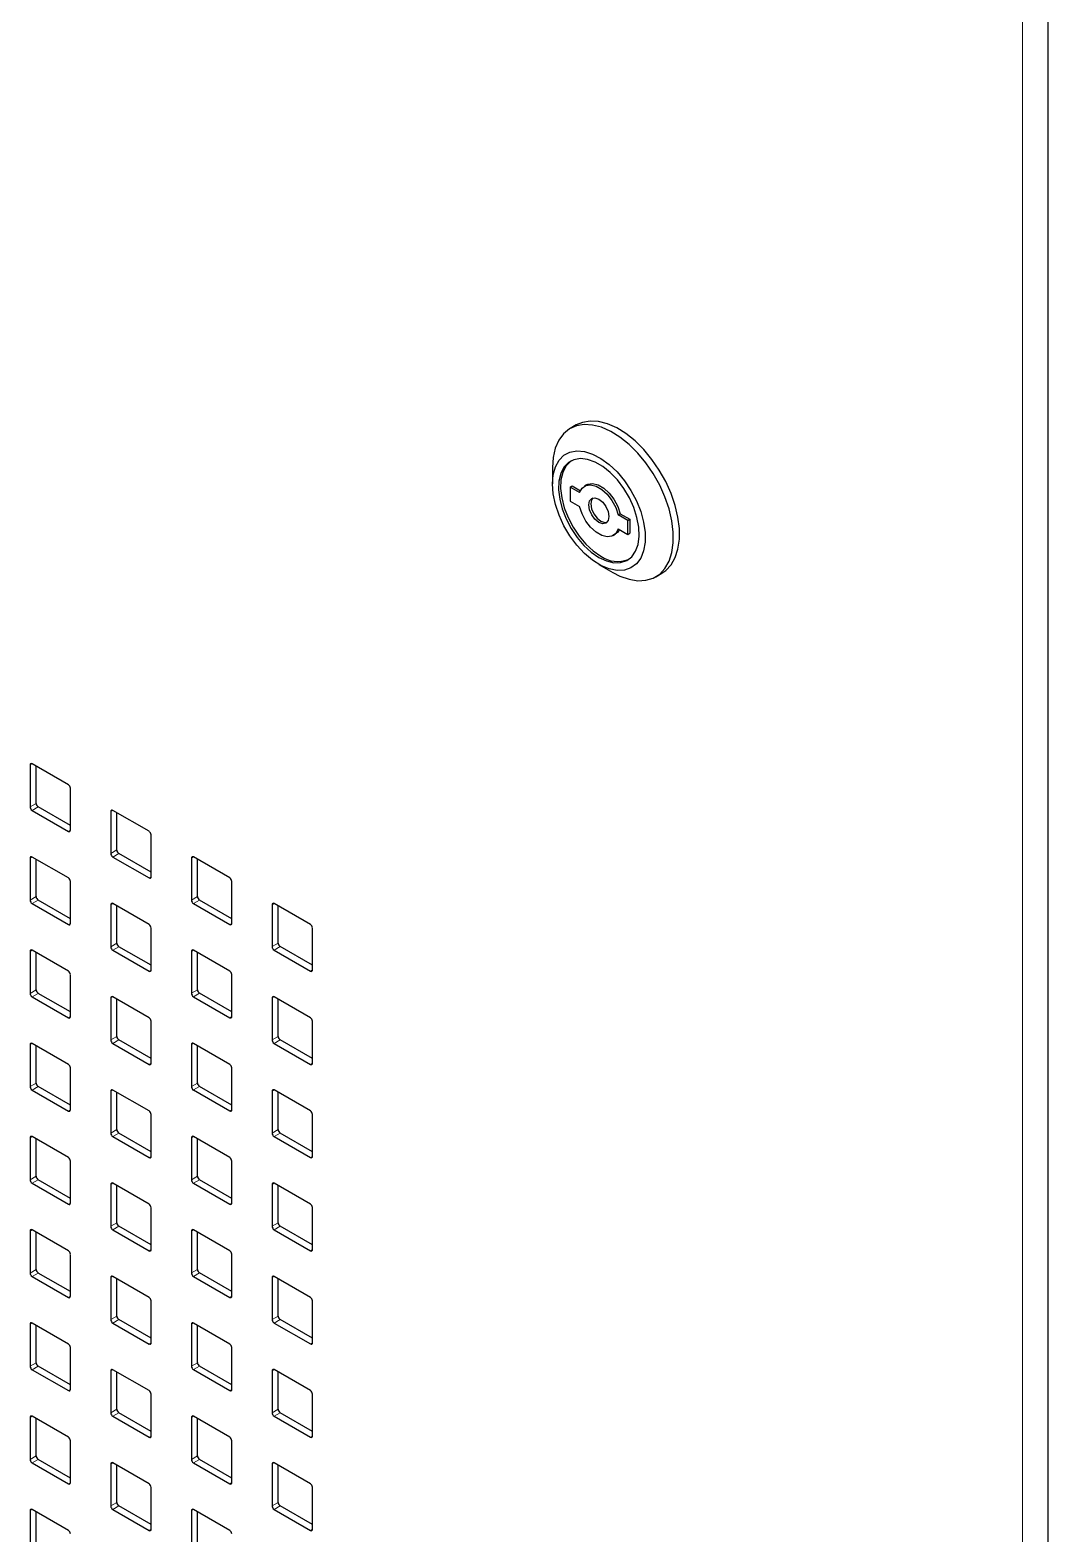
# Model space of a CAD drawing. Header units: millimetres. Extents: x -218071 to -203542, y 15363 to 51382.
# Drawn here: x -217065.86 to -217048.02, y 50834.86 to 50861.21 of the extents above; entities that cross this region are included whole.
import ezdxf

# ---------------------------------------------------------------- set-up
doc = ezdxf.new("R2010")
doc.units = ezdxf.units.MM
doc.header["$LTSCALE"] = 4
doc.layers.add('TPF-EQUIPEMENT', color=7, linetype='Continuous')

msp = doc.modelspace()

# ---------------------------------------------------------------- linework, layer by layer
at = {"layer": 'TPF-EQUIPEMENT', "color": 8, "linetype": 'Continuous', "lineweight": 18}
for p, q in [((-217048.469, 50819.144), (-217048.469, 50878.677)), ((-217065.829, 50848.354), (-217065.864, 50848.334)), ((-217065.758, 50847.66), (-217065.864, 50847.599)), ((-217065.723, 50847.599), (-217065.829, 50847.538)), ((-217064.414, 50847.538), (-217064.45, 50847.518)), ((-217065.157, 50847.191), (-217065.192, 50847.17)), ((-217065.829, 50846.721), (-217065.864, 50846.701)), ((-217064.344, 50846.844), (-217064.45, 50846.783)), ((-217064.308, 50846.783), (-217064.414, 50846.721)), ((-217063, 50846.722), (-217063.036, 50846.701)), ((-217063.743, 50846.375), (-217063.778, 50846.354)), ((-217065.758, 50846.027), (-217065.864, 50845.966)), ((-217065.723, 50845.966), (-217065.829, 50845.904)), ((-217064.414, 50845.905), (-217064.45, 50845.884)), ((-217062.93, 50846.028), (-217063.036, 50845.966)), ((-217062.894, 50845.966), (-217063, 50845.905)), ((-217061.586, 50845.906), (-217061.621, 50845.885)), ((-217065.157, 50845.557), (-217065.192, 50845.537)), ((-217062.329, 50845.558), (-217062.364, 50845.538)), ((-217064.344, 50845.211), (-217064.45, 50845.149)), ((-217064.308, 50845.149), (-217064.414, 50845.088)), ((-217061.515, 50845.211), (-217061.621, 50845.15)), ((-217061.48, 50845.15), (-217061.586, 50845.089)), ((-217065.829, 50845.088), (-217065.864, 50845.067)), ((-217063, 50845.089), (-217063.036, 50845.068)), ((-217063.743, 50844.741), (-217063.778, 50844.721)), ((-217060.914, 50844.742), (-217060.95, 50844.722)), ((-217065.758, 50844.394), (-217065.864, 50844.332)), ((-217065.723, 50844.332), (-217065.829, 50844.271)), ((-217062.93, 50844.394), (-217063.036, 50844.333)), ((-217062.894, 50844.333), (-217063, 50844.272)), ((-217064.414, 50844.271), (-217064.45, 50844.251)), ((-217061.586, 50844.272), (-217061.621, 50844.252)), ((-217065.157, 50843.924), (-217065.192, 50843.904)), ((-217062.329, 50843.925), (-217062.364, 50843.905)), ((-217064.344, 50843.577), (-217064.45, 50843.516)), ((-217061.515, 50843.578), (-217061.621, 50843.517)), ((-217065.829, 50843.454), (-217065.864, 50843.434)), ((-217064.308, 50843.516), (-217064.414, 50843.455)), ((-217063, 50843.455), (-217063.036, 50843.435)), ((-217061.48, 50843.517), (-217061.586, 50843.456)), ((-217063.743, 50843.108), (-217063.778, 50843.088)), ((-217060.914, 50843.109), (-217060.95, 50843.088)), ((-217065.758, 50842.76), (-217065.864, 50842.699)), ((-217062.93, 50842.761), (-217063.036, 50842.7)), ((-217065.723, 50842.699), (-217065.829, 50842.638)), ((-217064.414, 50842.638), (-217064.45, 50842.618)), ((-217062.894, 50842.7), (-217063, 50842.639)), ((-217061.586, 50842.639), (-217061.621, 50842.619)), ((-217065.157, 50842.291), (-217065.192, 50842.27)), ((-217062.329, 50842.292), (-217062.364, 50842.271)), ((-217061.515, 50841.945), (-217061.621, 50841.884)), ((-217065.829, 50841.821), (-217065.864, 50841.801)), ((-217064.344, 50841.944), (-217064.45, 50841.883)), ((-217064.308, 50841.883), (-217064.414, 50841.822)), ((-217063, 50841.822), (-217063.036, 50841.802)), ((-217061.48, 50841.884), (-217061.586, 50841.822)), ((-217063.743, 50841.475), (-217063.778, 50841.454)), ((-217060.914, 50841.476), (-217060.95, 50841.455)), ((-217065.758, 50841.127), (-217065.864, 50841.066)), ((-217065.723, 50841.066), (-217065.829, 50841.004)), ((-217064.414, 50841.005), (-217064.45, 50840.985)), ((-217062.93, 50841.128), (-217063.036, 50841.067)), ((-217062.894, 50841.067), (-217063, 50841.005)), ((-217061.586, 50841.006), (-217061.621, 50840.985)), ((-217065.157, 50840.658), (-217065.192, 50840.637)), ((-217062.329, 50840.658), (-217062.364, 50840.638)), ((-217065.829, 50840.188), (-217065.864, 50840.167)), ((-217064.344, 50840.311), (-217064.45, 50840.25)), ((-217064.308, 50840.25), (-217064.414, 50840.188)), ((-217063, 50840.189), (-217063.036, 50840.168)), ((-217061.515, 50840.312), (-217061.621, 50840.25)), ((-217061.48, 50840.25), (-217061.586, 50840.189)), ((-217063.743, 50839.841), (-217063.778, 50839.821)), ((-217060.914, 50839.842), (-217060.95, 50839.822)), ((-217065.758, 50839.494), (-217065.864, 50839.432)), ((-217065.723, 50839.432), (-217065.829, 50839.371)), ((-217064.414, 50839.372), (-217064.45, 50839.351)), ((-217062.93, 50839.495), (-217063.036, 50839.433)), ((-217062.894, 50839.433), (-217063, 50839.372)), ((-217061.586, 50839.373), (-217061.621, 50839.352)), ((-217065.157, 50839.024), (-217065.192, 50839.004)), ((-217062.329, 50839.025), (-217062.364, 50839.005)), ((-217065.829, 50838.555), (-217065.864, 50838.534)), ((-217064.344, 50838.677), (-217064.45, 50838.616)), ((-217064.308, 50838.616), (-217064.414, 50838.555)), ((-217063, 50838.555), (-217063.036, 50838.535)), ((-217061.515, 50838.678), (-217061.621, 50838.617)), ((-217061.48, 50838.617), (-217061.586, 50838.556)), ((-217063.743, 50838.208), (-217063.778, 50838.188)), ((-217060.914, 50838.209), (-217060.95, 50838.189)), ((-217065.758, 50837.86), (-217065.864, 50837.799)), ((-217065.723, 50837.799), (-217065.829, 50837.738)), ((-217064.414, 50837.738), (-217064.45, 50837.718)), ((-217062.93, 50837.861), (-217063.036, 50837.8)), ((-217062.894, 50837.8), (-217063, 50837.739)), ((-217061.586, 50837.739), (-217061.621, 50837.719)), ((-217065.157, 50837.391), (-217065.192, 50837.371)), ((-217062.329, 50837.392), (-217062.364, 50837.372)), ((-217064.344, 50837.044), (-217064.45, 50836.983)), ((-217064.308, 50836.983), (-217064.414, 50836.922)), ((-217061.515, 50837.045), (-217061.621, 50836.984)), ((-217061.48, 50836.984), (-217061.586, 50836.923)), ((-217065.829, 50836.921), (-217065.864, 50836.901)), ((-217063, 50836.922), (-217063.036, 50836.902)), ((-217063.743, 50836.575), (-217063.778, 50836.554)), ((-217060.914, 50836.576), (-217060.95, 50836.555)), ((-217065.758, 50836.227), (-217065.864, 50836.166)), ((-217065.723, 50836.166), (-217065.829, 50836.105)), ((-217062.93, 50836.228), (-217063.036, 50836.167)), ((-217062.894, 50836.167), (-217063, 50836.106)), ((-217064.414, 50836.105), (-217064.45, 50836.085)), ((-217061.586, 50836.106), (-217061.621, 50836.086)), ((-217065.157, 50835.758), (-217065.192, 50835.737)), ((-217062.329, 50835.759), (-217062.364, 50835.738)), ((-217064.344, 50835.411), (-217064.45, 50835.35)), ((-217061.515, 50835.412), (-217061.621, 50835.351)), ((-217065.829, 50835.288), (-217065.864, 50835.268)), ((-217064.308, 50835.35), (-217064.414, 50835.288)), ((-217063, 50835.289), (-217063.036, 50835.268)), ((-217061.48, 50835.351), (-217061.586, 50835.289)), ((-217063.743, 50834.942), (-217063.778, 50834.921)), ((-217060.914, 50834.942), (-217060.95, 50834.922))]:
    msp.add_line(p, q, dxfattribs=at)
at = {"layer": 'TPF-EQUIPEMENT', "color": 7, "linetype": 'Continuous', "lineweight": 25}
for p, q in [((-217048.022, 50878.584), (-217048.022, 50818.829)), ((-217056.29, 50854.291), (-217056.396, 50854.23)), ((-217056.707, 50853.543), (-217056.707, 50853.257)), ((-217056.399, 50853.202), (-217056.364, 50853.223)), ((-217056.399, 50853.202), (-217056.399, 50852.957)), ((-217056.231, 50853.105), (-217056.399, 50853.202)), ((-217056.364, 50853.223), (-217056.218, 50853.138)), ((-217056.108, 50853.241), (-217056.144, 50853.221)), ((-217056.399, 50852.957), (-217056.231, 50852.86)), ((-217055.557, 50852.716), (-217055.521, 50852.736)), ((-217055.388, 50852.619), (-217055.557, 50852.716)), ((-217055.521, 50852.736), (-217055.353, 50852.639)), ((-217055.388, 50852.619), (-217055.353, 50852.639)), ((-217055.388, 50852.374), (-217055.388, 50852.619)), ((-217055.353, 50852.639), (-217055.353, 50852.394)), ((-217055.644, 50852.355), (-217055.609, 50852.375)), ((-217055.557, 50852.471), (-217055.388, 50852.374)), ((-217055.388, 50852.374), (-217055.353, 50852.394)), ((-217055.894, 50851.849), (-217055.647, 50851.706)), ((-217054.897, 50851.632), (-217054.79, 50851.693)), ((-217065.864, 50848.334), (-217065.864, 50847.599)), ((-217065.192, 50847.987), (-217065.829, 50848.354)), ((-217065.758, 50847.66), (-217065.758, 50848.313)), ((-217065.157, 50847.191), (-217065.157, 50847.926)), ((-217065.829, 50847.538), (-217065.192, 50847.17)), ((-217065.157, 50847.272), (-217065.723, 50847.599)), ((-217064.45, 50847.518), (-217064.45, 50846.783)), ((-217063.778, 50847.171), (-217064.414, 50847.538)), ((-217064.344, 50846.844), (-217064.344, 50847.497)), ((-217063.743, 50846.375), (-217063.743, 50847.11)), ((-217065.864, 50846.701), (-217065.864, 50845.966)), ((-217065.192, 50846.354), (-217065.829, 50846.721)), ((-217064.414, 50846.721), (-217063.778, 50846.354)), ((-217063.743, 50846.456), (-217064.308, 50846.783)), ((-217063.036, 50846.701), (-217063.036, 50845.966)), ((-217062.364, 50846.355), (-217063, 50846.722)), ((-217065.758, 50846.027), (-217065.758, 50846.68)), ((-217062.93, 50846.028), (-217062.93, 50846.681)), ((-217065.157, 50845.557), (-217065.157, 50846.292)), ((-217062.329, 50845.558), (-217062.329, 50846.293)), ((-217065.829, 50845.904), (-217065.192, 50845.537)), ((-217065.157, 50845.639), (-217065.723, 50845.966)), ((-217063.778, 50845.537), (-217064.414, 50845.905)), ((-217063, 50845.905), (-217062.364, 50845.538)), ((-217062.329, 50845.64), (-217062.894, 50845.966)), ((-217060.95, 50845.538), (-217061.586, 50845.906)), ((-217064.45, 50845.884), (-217064.45, 50845.149)), ((-217064.344, 50845.211), (-217064.344, 50845.864)), ((-217061.621, 50845.885), (-217061.621, 50845.15)), ((-217061.515, 50845.211), (-217061.515, 50845.865)), ((-217063.743, 50844.741), (-217063.743, 50845.476)), ((-217060.914, 50844.742), (-217060.914, 50845.477)), ((-217063.743, 50844.823), (-217064.308, 50845.149)), ((-217060.914, 50844.824), (-217061.48, 50845.15)), ((-217065.864, 50845.067), (-217065.864, 50844.332)), ((-217065.192, 50844.72), (-217065.829, 50845.088)), ((-217065.758, 50844.394), (-217065.758, 50845.047)), ((-217064.414, 50845.088), (-217063.778, 50844.721)), ((-217063.036, 50845.068), (-217063.036, 50844.333)), ((-217062.364, 50844.721), (-217063, 50845.089)), ((-217062.93, 50844.394), (-217062.93, 50845.048)), ((-217061.586, 50845.089), (-217060.95, 50844.722)), ((-217065.157, 50843.924), (-217065.157, 50844.659)), ((-217062.329, 50843.925), (-217062.329, 50844.66)), ((-217065.157, 50844.006), (-217065.723, 50844.332)), ((-217062.329, 50844.007), (-217062.894, 50844.333)), ((-217065.829, 50844.271), (-217065.192, 50843.904)), ((-217064.45, 50844.251), (-217064.45, 50843.516)), ((-217063.778, 50843.904), (-217064.414, 50844.271)), ((-217064.344, 50843.577), (-217064.344, 50844.231)), ((-217063, 50844.272), (-217062.364, 50843.905)), ((-217061.621, 50844.252), (-217061.621, 50843.517)), ((-217060.95, 50843.905), (-217061.586, 50844.272)), ((-217061.515, 50843.578), (-217061.515, 50844.232)), ((-217063.743, 50843.108), (-217063.743, 50843.843)), ((-217060.914, 50843.109), (-217060.914, 50843.844)), ((-217065.864, 50843.434), (-217065.864, 50842.699)), ((-217065.192, 50843.087), (-217065.829, 50843.454)), ((-217065.758, 50842.76), (-217065.758, 50843.414)), ((-217064.414, 50843.455), (-217063.778, 50843.088)), ((-217063.743, 50843.19), (-217064.308, 50843.516)), ((-217063.036, 50843.435), (-217063.036, 50842.7)), ((-217062.364, 50843.088), (-217063, 50843.455)), ((-217062.93, 50842.761), (-217062.93, 50843.414)), ((-217061.586, 50843.456), (-217060.95, 50843.088)), ((-217060.914, 50843.19), (-217061.48, 50843.517)), ((-217065.157, 50842.291), (-217065.157, 50843.026)), ((-217062.329, 50842.292), (-217062.329, 50843.027)), ((-217065.829, 50842.638), (-217065.192, 50842.27)), ((-217065.157, 50842.373), (-217065.723, 50842.699)), ((-217064.45, 50842.618), (-217064.45, 50841.883)), ((-217063.778, 50842.271), (-217064.414, 50842.638)), ((-217064.344, 50841.944), (-217064.344, 50842.597)), ((-217063, 50842.639), (-217062.364, 50842.271)), ((-217062.329, 50842.373), (-217062.894, 50842.7)), ((-217061.621, 50842.619), (-217061.621, 50841.884)), ((-217060.95, 50842.272), (-217061.586, 50842.639)), ((-217061.515, 50841.945), (-217061.515, 50842.598)), ((-217063.743, 50841.475), (-217063.743, 50842.21)), ((-217060.914, 50841.476), (-217060.914, 50842.211)), ((-217065.864, 50841.801), (-217065.864, 50841.066)), ((-217065.192, 50841.454), (-217065.829, 50841.821)), ((-217065.758, 50841.127), (-217065.758, 50841.78)), ((-217064.414, 50841.822), (-217063.778, 50841.454)), ((-217063.743, 50841.556), (-217064.308, 50841.883)), ((-217063.036, 50841.802), (-217063.036, 50841.067)), ((-217062.364, 50841.455), (-217063, 50841.822)), ((-217062.93, 50841.128), (-217062.93, 50841.781)), ((-217061.586, 50841.822), (-217060.95, 50841.455)), ((-217060.914, 50841.557), (-217061.48, 50841.884)), ((-217065.157, 50840.658), (-217065.157, 50841.393)), ((-217062.329, 50840.658), (-217062.329, 50841.393)), ((-217065.829, 50841.004), (-217065.192, 50840.637)), ((-217065.157, 50840.739), (-217065.723, 50841.066)), ((-217064.45, 50840.985), (-217064.45, 50840.25)), ((-217063.778, 50840.638), (-217064.414, 50841.005)), ((-217064.344, 50840.311), (-217064.344, 50840.964)), ((-217063, 50841.005), (-217062.364, 50840.638)), ((-217062.329, 50840.74), (-217062.894, 50841.067)), ((-217061.621, 50840.985), (-217061.621, 50840.25)), ((-217060.95, 50840.639), (-217061.586, 50841.006)), ((-217061.515, 50840.312), (-217061.515, 50840.965)), ((-217063.743, 50839.841), (-217063.743, 50840.576)), ((-217060.914, 50839.842), (-217060.914, 50840.577)), ((-217065.864, 50840.167), (-217065.864, 50839.432)), ((-217065.192, 50839.821), (-217065.829, 50840.188)), ((-217065.758, 50839.494), (-217065.758, 50840.147)), ((-217064.414, 50840.188), (-217063.778, 50839.821)), ((-217063.743, 50839.923), (-217064.308, 50840.25)), ((-217063.036, 50840.168), (-217063.036, 50839.433)), ((-217062.364, 50839.821), (-217063, 50840.189)), ((-217062.93, 50839.495), (-217062.93, 50840.148)), ((-217061.586, 50840.189), (-217060.95, 50839.822)), ((-217060.914, 50839.924), (-217061.48, 50840.25)), ((-217065.157, 50839.024), (-217065.157, 50839.759)), ((-217062.329, 50839.025), (-217062.329, 50839.76)), ((-217065.829, 50839.371), (-217065.192, 50839.004)), ((-217065.157, 50839.106), (-217065.723, 50839.432)), ((-217064.45, 50839.351), (-217064.45, 50838.616)), ((-217063.778, 50839.004), (-217064.414, 50839.372)), ((-217064.344, 50838.677), (-217064.344, 50839.331)), ((-217063, 50839.372), (-217062.364, 50839.005)), ((-217062.329, 50839.107), (-217062.894, 50839.433)), ((-217061.621, 50839.352), (-217061.621, 50838.617)), ((-217060.95, 50839.005), (-217061.586, 50839.373)), ((-217061.515, 50838.678), (-217061.515, 50839.332)), ((-217063.743, 50838.208), (-217063.743, 50838.943)), ((-217060.914, 50838.209), (-217060.914, 50838.944)), ((-217065.864, 50838.534), (-217065.864, 50837.799)), ((-217065.192, 50838.187), (-217065.829, 50838.555)), ((-217064.414, 50838.555), (-217063.778, 50838.188)), ((-217063.743, 50838.29), (-217064.308, 50838.616)), ((-217063.036, 50838.535), (-217063.036, 50837.8)), ((-217062.364, 50838.188), (-217063, 50838.555)), ((-217061.586, 50838.556), (-217060.95, 50838.189)), ((-217060.914, 50838.291), (-217061.48, 50838.617)), ((-217065.758, 50837.86), (-217065.758, 50838.514)), ((-217062.93, 50837.861), (-217062.93, 50838.515)), ((-217065.157, 50837.391), (-217065.157, 50838.126)), ((-217062.329, 50837.392), (-217062.329, 50838.127)), ((-217065.829, 50837.738), (-217065.192, 50837.371)), ((-217065.157, 50837.473), (-217065.723, 50837.799)), ((-217063.778, 50837.371), (-217064.414, 50837.738)), ((-217063, 50837.739), (-217062.364, 50837.372)), ((-217062.329, 50837.474), (-217062.894, 50837.8)), ((-217060.95, 50837.372), (-217061.586, 50837.739)), ((-217064.45, 50837.718), (-217064.45, 50836.983)), ((-217064.344, 50837.044), (-217064.344, 50837.698)), ((-217061.621, 50837.719), (-217061.621, 50836.984)), ((-217061.515, 50837.045), (-217061.515, 50837.698)), ((-217063.743, 50836.575), (-217063.743, 50837.31)), ((-217060.914, 50836.576), (-217060.914, 50837.311)), ((-217063.743, 50836.656), (-217064.308, 50836.983)), ((-217060.914, 50836.657), (-217061.48, 50836.984)), ((-217065.864, 50836.901), (-217065.864, 50836.166)), ((-217065.192, 50836.554), (-217065.829, 50836.921)), ((-217065.758, 50836.227), (-217065.758, 50836.88)), ((-217064.414, 50836.922), (-217063.778, 50836.554)), ((-217063.036, 50836.902), (-217063.036, 50836.167)), ((-217062.364, 50836.555), (-217063, 50836.922)), ((-217062.93, 50836.228), (-217062.93, 50836.881)), ((-217061.586, 50836.923), (-217060.95, 50836.555)), ((-217065.157, 50835.758), (-217065.157, 50836.493)), ((-217062.329, 50835.759), (-217062.329, 50836.494)), ((-217065.157, 50835.839), (-217065.723, 50836.166)), ((-217062.329, 50835.84), (-217062.894, 50836.167)), ((-217065.829, 50836.105), (-217065.192, 50835.737)), ((-217064.45, 50836.085), (-217064.45, 50835.35)), ((-217063.778, 50835.738), (-217064.414, 50836.105)), ((-217064.344, 50835.411), (-217064.344, 50836.064)), ((-217063, 50836.106), (-217062.364, 50835.738)), ((-217061.621, 50836.086), (-217061.621, 50835.351)), ((-217060.95, 50835.739), (-217061.586, 50836.106)), ((-217061.515, 50835.412), (-217061.515, 50836.065)), ((-217063.743, 50834.942), (-217063.743, 50835.677)), ((-217060.914, 50834.942), (-217060.914, 50835.677)), ((-217065.864, 50835.268), (-217065.864, 50834.533)), ((-217065.192, 50834.921), (-217065.829, 50835.288)), ((-217065.758, 50834.594), (-217065.758, 50835.247)), ((-217064.414, 50835.288), (-217063.778, 50834.921)), ((-217063.743, 50835.023), (-217064.308, 50835.35)), ((-217063.036, 50835.268), (-217063.036, 50834.533)), ((-217062.364, 50834.922), (-217063, 50835.289)), ((-217062.93, 50834.595), (-217062.93, 50835.248)), ((-217061.586, 50835.289), (-217060.95, 50834.922)), ((-217060.914, 50835.024), (-217061.48, 50835.351))]:
    msp.add_line(p, q, dxfattribs=at)
at = {"layer": 'TPF-EQUIPEMENT', "color": 7, "linetype": 'Continuous', "lineweight": 25, "flags": 128}
for points in [[(-217054.79, 50851.693), (-217054.722, 50851.74), (-217054.629, 50851.84), (-217054.557, 50851.966), (-217054.508, 50852.117), (-217054.483, 50852.288), (-217054.483, 50852.475), (-217054.508, 50852.675), (-217054.557, 50852.882), (-217054.629, 50853.092), (-217054.722, 50853.299), (-217054.835, 50853.499), (-217054.964, 50853.687), (-217055.106, 50853.859), (-217055.259, 50854.011), (-217055.419, 50854.139), (-217055.581, 50854.239), (-217055.742, 50854.311), (-217055.899, 50854.352), (-217056.047, 50854.36), (-217056.183, 50854.337), (-217056.29, 50854.291)], [(-217055.647, 50851.706), (-217055.525, 50851.644), (-217055.365, 50851.587), (-217055.212, 50851.562), (-217055.07, 50851.57), (-217054.941, 50851.609), (-217054.828, 50851.679), (-217054.735, 50851.778), (-217054.663, 50851.905), (-217054.614, 50852.055), (-217054.589, 50852.227), (-217054.589, 50852.414), (-217054.614, 50852.614), (-217054.663, 50852.821), (-217054.735, 50853.03), (-217054.828, 50853.238), (-217054.941, 50853.438), (-217055.07, 50853.626), (-217055.212, 50853.798), (-217055.365, 50853.95), (-217055.525, 50854.077), (-217055.687, 50854.178), (-217055.848, 50854.25), (-217056.005, 50854.29), (-217056.153, 50854.299), (-217056.289, 50854.276), (-217056.411, 50854.221), (-217056.514, 50854.136), (-217056.597, 50854.023), (-217056.658, 50853.884), (-217056.695, 50853.723), (-217056.707, 50853.543), (-217056.707, 50853.543)], [(-217056.707, 50853.257), (-217056.694, 50853.417), (-217056.655, 50853.557), (-217056.592, 50853.672), (-217056.506, 50853.759), (-217056.401, 50853.815), (-217056.279, 50853.837), (-217056.145, 50853.826), (-217056.003, 50853.781), (-217055.857, 50853.705), (-217055.713, 50853.599), (-217055.574, 50853.467), (-217055.446, 50853.313), (-217055.332, 50853.142), (-217055.236, 50852.96), (-217055.161, 50852.772), (-217055.11, 50852.585), (-217055.084, 50852.405), (-217055.084, 50852.236), (-217055.11, 50852.086), (-217055.161, 50851.958), (-217055.236, 50851.856), (-217055.332, 50851.785), (-217055.446, 50851.745), (-217055.574, 50851.74), (-217055.713, 50851.768), (-217055.857, 50851.829), (-217056.003, 50851.92), (-217056.145, 50852.04), (-217056.279, 50852.183), (-217056.401, 50852.346), (-217056.506, 50852.523), (-217056.592, 50852.709), (-217056.655, 50852.897), (-217056.694, 50853.082), (-217056.707, 50853.257)], [(-217055.894, 50851.971), (-217055.76, 50851.909), (-217055.631, 50851.878), (-217055.512, 50851.88), (-217055.406, 50851.915), (-217055.318, 50851.982), (-217055.251, 50852.077), (-217055.207, 50852.199), (-217055.188, 50852.341), (-217055.194, 50852.5), (-217055.226, 50852.669), (-217055.281, 50852.843), (-217055.359, 50853.014), (-217055.457, 50853.177), (-217055.57, 50853.327), (-217055.695, 50853.456), (-217055.827, 50853.562), (-217055.961, 50853.64), (-217056.093, 50853.686), (-217056.218, 50853.701), (-217056.331, 50853.682), (-217056.428, 50853.631), (-217056.506, 50853.55), (-217056.562, 50853.441), (-217056.594, 50853.308), (-217056.6, 50853.157), (-217056.581, 50852.992), (-217056.537, 50852.82), (-217056.47, 50852.647), (-217056.382, 50852.478), (-217056.276, 50852.321), (-217056.157, 50852.181), (-217056.028, 50852.063), (-217055.894, 50851.971)], [(-217056.376, 50853.664), (-217056.393, 50853.651), (-217056.471, 50853.57), (-217056.527, 50853.461), (-217056.558, 50853.328), (-217056.565, 50853.177), (-217056.546, 50853.012), (-217056.502, 50852.84), (-217056.434, 50852.667), (-217056.346, 50852.499), (-217056.241, 50852.342), (-217056.121, 50852.202), (-217055.992, 50852.084), (-217055.858, 50851.992)], [(-217056.231, 50853.105), (-217056.188, 50853.184), (-217056.123, 50853.231), (-217056.039, 50853.244), (-217055.943, 50853.221), (-217055.844, 50853.163), (-217055.749, 50853.077), (-217055.665, 50852.967), (-217055.599, 50852.844), (-217055.557, 50852.716)], [(-217056.108, 50853.241), (-217056.087, 50853.252), (-217056.003, 50853.264), (-217055.908, 50853.241), (-217055.809, 50853.184), (-217055.714, 50853.097), (-217055.63, 50852.988), (-217055.564, 50852.864), (-217055.521, 50852.736)], [(-217056.071, 50852.89), (-217056.057, 50852.96), (-217056.019, 50853.004), (-217055.962, 50853.015), (-217055.894, 50852.992), (-217055.826, 50852.937), (-217055.769, 50852.86), (-217055.731, 50852.772), (-217055.717, 50852.686), (-217055.731, 50852.615), (-217055.769, 50852.571), (-217055.826, 50852.56), (-217055.894, 50852.584), (-217055.962, 50852.638), (-217056.019, 50852.716), (-217056.057, 50852.804), (-217056.071, 50852.89)], [(-217056, 50853.012), (-217056.022, 50852.981), (-217056.035, 50852.91)], [(-217055.557, 50852.471), (-217055.599, 50852.392), (-217055.665, 50852.344), (-217055.749, 50852.332), (-217055.844, 50852.355), (-217055.943, 50852.412), (-217056.039, 50852.499), (-217056.123, 50852.608), (-217056.188, 50852.732), (-217056.231, 50852.86)], [(-217056.035, 50852.91), (-217056.022, 50852.824), (-217055.983, 50852.736), (-217055.926, 50852.659), (-217055.858, 50852.604), (-217055.791, 50852.581), (-217055.752, 50852.584)], [(-217055.534, 50852.458), (-217055.564, 50852.412), (-217055.609, 50852.375)]]:
    msp.add_lwpolyline(points, dxfattribs=at)
at = {"layer": 'TPF-EQUIPEMENT', "color": 7, "linetype": 'Continuous', "lineweight": 25}
for centre, radius, start, end in [((-217055.562, 50852.412), 0.514, 234.8141, 291.1964), ((-217065.843, 50848.337), 0.0218, 50.815, 189.2203), ((-217065.234, 50847.922), 0.0768, 2.6023, 57.3977), ((-217065.787, 50847.602), 0.0768, 182.6023, 237.3977), ((-217065.681, 50847.664), 0.0768, 182.6023, 237.3977), ((-217064.428, 50847.521), 0.0218, 50.815, 189.2203), ((-217065.179, 50847.187), 0.0218, 230.815, 9.2203), ((-217063.819, 50847.106), 0.0768, 2.6023, 57.3977), ((-217065.843, 50846.704), 0.0218, 50.815, 189.2203), ((-217064.373, 50846.786), 0.0768, 182.6023, 237.3977), ((-217064.267, 50846.847), 0.0768, 182.6023, 237.3977), ((-217063.014, 50846.705), 0.0218, 50.815, 189.2203), ((-217065.234, 50846.289), 0.0768, 2.6023, 57.3977), ((-217063.764, 50846.371), 0.0218, 230.815, 9.2203), ((-217062.405, 50846.29), 0.0768, 2.6023, 57.3977), ((-217065.787, 50845.969), 0.0768, 182.6023, 237.3977), ((-217065.681, 50846.03), 0.0768, 182.6023, 237.3977), ((-217064.428, 50845.888), 0.0218, 50.815, 189.2203), ((-217062.959, 50845.97), 0.0768, 182.6023, 237.3977), ((-217062.853, 50846.031), 0.0768, 182.6023, 237.3977), ((-217061.6, 50845.889), 0.0218, 50.815, 189.2203), ((-217065.179, 50845.554), 0.0218, 230.815, 9.2203), ((-217063.819, 50845.473), 0.0768, 2.6023, 57.3977), ((-217062.35, 50845.555), 0.0218, 230.815, 9.2203), ((-217060.991, 50845.474), 0.0768, 2.6023, 57.3977), ((-217064.373, 50845.153), 0.0768, 182.6023, 237.3977), ((-217064.267, 50845.214), 0.0768, 182.6023, 237.3977), ((-217061.545, 50845.154), 0.0768, 182.6023, 237.3977), ((-217061.439, 50845.215), 0.0768, 182.6023, 237.3977), ((-217065.843, 50845.071), 0.0218, 50.815, 189.2203), ((-217063.014, 50845.072), 0.0218, 50.815, 189.2203), ((-217065.234, 50844.656), 0.0768, 2.6023, 57.3977), ((-217063.764, 50844.738), 0.0218, 230.815, 9.2203), ((-217062.405, 50844.657), 0.0768, 2.6023, 57.3977), ((-217060.936, 50844.739), 0.0218, 230.815, 9.2203), ((-217065.787, 50844.336), 0.0768, 182.6023, 237.3977), ((-217065.681, 50844.397), 0.0768, 182.6023, 237.3977), ((-217062.959, 50844.337), 0.0768, 182.6023, 237.3977), ((-217062.853, 50844.398), 0.0768, 182.6023, 237.3977), ((-217064.428, 50844.255), 0.0218, 50.815, 189.2203), ((-217061.6, 50844.255), 0.0218, 50.815, 189.2203), ((-217065.179, 50843.921), 0.0218, 230.815, 9.2203), ((-217063.819, 50843.839), 0.0768, 2.6023, 57.3977), ((-217062.35, 50843.922), 0.0218, 230.815, 9.2203), ((-217060.991, 50843.84), 0.0768, 2.6023, 57.3977), ((-217064.267, 50843.581), 0.0768, 182.6023, 237.3977), ((-217061.439, 50843.582), 0.0768, 182.6023, 237.3977), ((-217065.843, 50843.437), 0.0218, 50.815, 189.2203), ((-217064.373, 50843.52), 0.0768, 182.6023, 237.3977), ((-217063.014, 50843.438), 0.0218, 50.815, 189.2203), ((-217061.545, 50843.52), 0.0768, 182.6023, 237.3977), ((-217065.234, 50843.022), 0.0768, 2.6023, 57.3977), ((-217063.764, 50843.104), 0.0218, 230.815, 9.2203), ((-217062.405, 50843.023), 0.0768, 2.6023, 57.3977), ((-217060.936, 50843.105), 0.0218, 230.815, 9.2203), ((-217065.681, 50842.764), 0.0768, 182.6023, 237.3977), ((-217062.853, 50842.765), 0.0768, 182.6023, 237.3977), ((-217065.787, 50842.703), 0.0768, 182.6023, 237.3977), ((-217064.428, 50842.621), 0.0218, 50.815, 189.2203), ((-217062.959, 50842.703), 0.0768, 182.6023, 237.3977), ((-217061.6, 50842.622), 0.0218, 50.815, 189.2203), ((-217065.179, 50842.287), 0.0218, 230.815, 9.2203), ((-217063.819, 50842.206), 0.0768, 2.6023, 57.3977), ((-217062.35, 50842.288), 0.0218, 230.815, 9.2203), ((-217060.991, 50842.207), 0.0768, 2.6023, 57.3977), ((-217061.439, 50841.948), 0.0768, 182.6023, 237.3977), ((-217065.843, 50841.804), 0.0218, 50.815, 189.2203), ((-217064.373, 50841.886), 0.0768, 182.6023, 237.3977), ((-217064.267, 50841.948), 0.0768, 182.6023, 237.3977), ((-217063.014, 50841.805), 0.0218, 50.815, 189.2203), ((-217061.545, 50841.887), 0.0768, 182.6023, 237.3977), ((-217065.234, 50841.389), 0.0768, 2.6023, 57.3977), ((-217063.764, 50841.471), 0.0218, 230.815, 9.2203), ((-217062.405, 50841.39), 0.0768, 2.6023, 57.3977), ((-217060.936, 50841.472), 0.0218, 230.815, 9.2203), ((-217065.787, 50841.069), 0.0768, 182.6023, 237.3977), ((-217065.681, 50841.13), 0.0768, 182.6023, 237.3977), ((-217064.428, 50840.988), 0.0218, 50.815, 189.2203), ((-217062.959, 50841.07), 0.0768, 182.6023, 237.3977), ((-217062.853, 50841.131), 0.0768, 182.6023, 237.3977), ((-217061.6, 50840.989), 0.0218, 50.815, 189.2203), ((-217065.179, 50840.654), 0.0218, 230.815, 9.2203), ((-217063.819, 50840.573), 0.0768, 2.6023, 57.3977), ((-217062.35, 50840.655), 0.0218, 230.815, 9.2203), ((-217060.991, 50840.574), 0.0768, 2.6023, 57.3977), ((-217065.843, 50840.171), 0.0218, 50.815, 189.2203), ((-217064.373, 50840.253), 0.0768, 182.6023, 237.3977), ((-217064.267, 50840.314), 0.0768, 182.6023, 237.3977), ((-217063.014, 50840.172), 0.0218, 50.815, 189.2203), ((-217061.545, 50840.254), 0.0768, 182.6023, 237.3977), ((-217061.439, 50840.315), 0.0768, 182.6023, 237.3977), ((-217063.764, 50839.838), 0.0218, 230.815, 9.2203), ((-217060.936, 50839.839), 0.0218, 230.815, 9.2203), ((-217065.234, 50839.756), 0.0768, 2.6023, 57.3977), ((-217062.405, 50839.757), 0.0768, 2.6023, 57.3977), ((-217065.787, 50839.436), 0.0768, 182.6023, 237.3977), ((-217065.681, 50839.497), 0.0768, 182.6023, 237.3977), ((-217064.428, 50839.355), 0.0218, 50.815, 189.2203), ((-217062.959, 50839.437), 0.0768, 182.6023, 237.3977), ((-217062.853, 50839.498), 0.0768, 182.6023, 237.3977), ((-217061.6, 50839.356), 0.0218, 50.815, 189.2203), ((-217065.179, 50839.021), 0.0218, 230.815, 9.2203), ((-217063.819, 50838.94), 0.0768, 2.6023, 57.3977), ((-217062.35, 50839.022), 0.0218, 230.815, 9.2203), ((-217060.991, 50838.94), 0.0768, 2.6023, 57.3977), ((-217065.843, 50838.538), 0.0218, 50.815, 189.2203), ((-217064.373, 50838.62), 0.0768, 182.6023, 237.3977), ((-217064.267, 50838.681), 0.0768, 182.6023, 237.3977), ((-217063.014, 50838.539), 0.0218, 50.815, 189.2203), ((-217061.545, 50838.621), 0.0768, 182.6023, 237.3977), ((-217061.439, 50838.682), 0.0768, 182.6023, 237.3977), ((-217065.234, 50838.123), 0.0768, 2.6023, 57.3977), ((-217063.764, 50838.205), 0.0218, 230.815, 9.2203), ((-217062.405, 50838.123), 0.0768, 2.6023, 57.3977), ((-217060.936, 50838.206), 0.0218, 230.815, 9.2203), ((-217065.787, 50837.803), 0.0768, 182.6023, 237.3977), ((-217065.681, 50837.864), 0.0768, 182.6023, 237.3977), ((-217064.428, 50837.721), 0.0218, 50.815, 189.2203), ((-217062.959, 50837.804), 0.0768, 182.6023, 237.3977), ((-217062.853, 50837.865), 0.0768, 182.6023, 237.3977), ((-217061.6, 50837.722), 0.0218, 50.815, 189.2203), ((-217065.179, 50837.388), 0.0218, 230.815, 9.2203), ((-217063.819, 50837.306), 0.0768, 2.6023, 57.3977), ((-217062.35, 50837.388), 0.0218, 230.815, 9.2203), ((-217060.991, 50837.307), 0.0768, 2.6023, 57.3977), ((-217064.373, 50836.986), 0.0768, 182.6023, 237.3977), ((-217064.267, 50837.048), 0.0768, 182.6023, 237.3977), ((-217061.545, 50836.987), 0.0768, 182.6023, 237.3977), ((-217061.439, 50837.049), 0.0768, 182.6023, 237.3977), ((-217065.843, 50836.904), 0.0218, 50.815, 189.2203), ((-217063.014, 50836.905), 0.0218, 50.815, 189.2203), ((-217065.234, 50836.489), 0.0768, 2.6023, 57.3977), ((-217063.764, 50836.571), 0.0218, 230.815, 9.2203), ((-217062.405, 50836.49), 0.0768, 2.6023, 57.3977), ((-217060.936, 50836.572), 0.0218, 230.815, 9.2203), ((-217065.787, 50836.169), 0.0768, 182.6023, 237.3977), ((-217065.681, 50836.231), 0.0768, 182.6023, 237.3977), ((-217062.959, 50836.17), 0.0768, 182.6023, 237.3977), ((-217062.853, 50836.231), 0.0768, 182.6023, 237.3977), ((-217064.428, 50836.088), 0.0218, 50.815, 189.2203), ((-217061.6, 50836.089), 0.0218, 50.815, 189.2203), ((-217065.179, 50835.754), 0.0218, 230.815, 9.2203), ((-217063.819, 50835.673), 0.0768, 2.6023, 57.3977), ((-217062.35, 50835.755), 0.0218, 230.815, 9.2203), ((-217060.991, 50835.674), 0.0768, 2.6023, 57.3977), ((-217064.267, 50835.414), 0.0768, 182.6023, 237.3977), ((-217061.439, 50835.415), 0.0768, 182.6023, 237.3977), ((-217065.843, 50835.271), 0.0218, 50.815, 189.2203), ((-217064.373, 50835.353), 0.0768, 182.6023, 237.3977), ((-217063.014, 50835.272), 0.0218, 50.815, 189.2203), ((-217061.545, 50835.354), 0.0768, 182.6023, 237.3977), ((-217065.234, 50834.856), 0.0768, 2.6023, 57.3977), ((-217063.764, 50834.938), 0.0218, 230.815, 9.2203), ((-217062.405, 50834.857), 0.0768, 2.6023, 57.3977), ((-217060.936, 50834.939), 0.0218, 230.815, 9.2203)]:
    msp.add_arc(centre, radius, start, end, dxfattribs=at)

doc.saveas('drawing.dxf')
